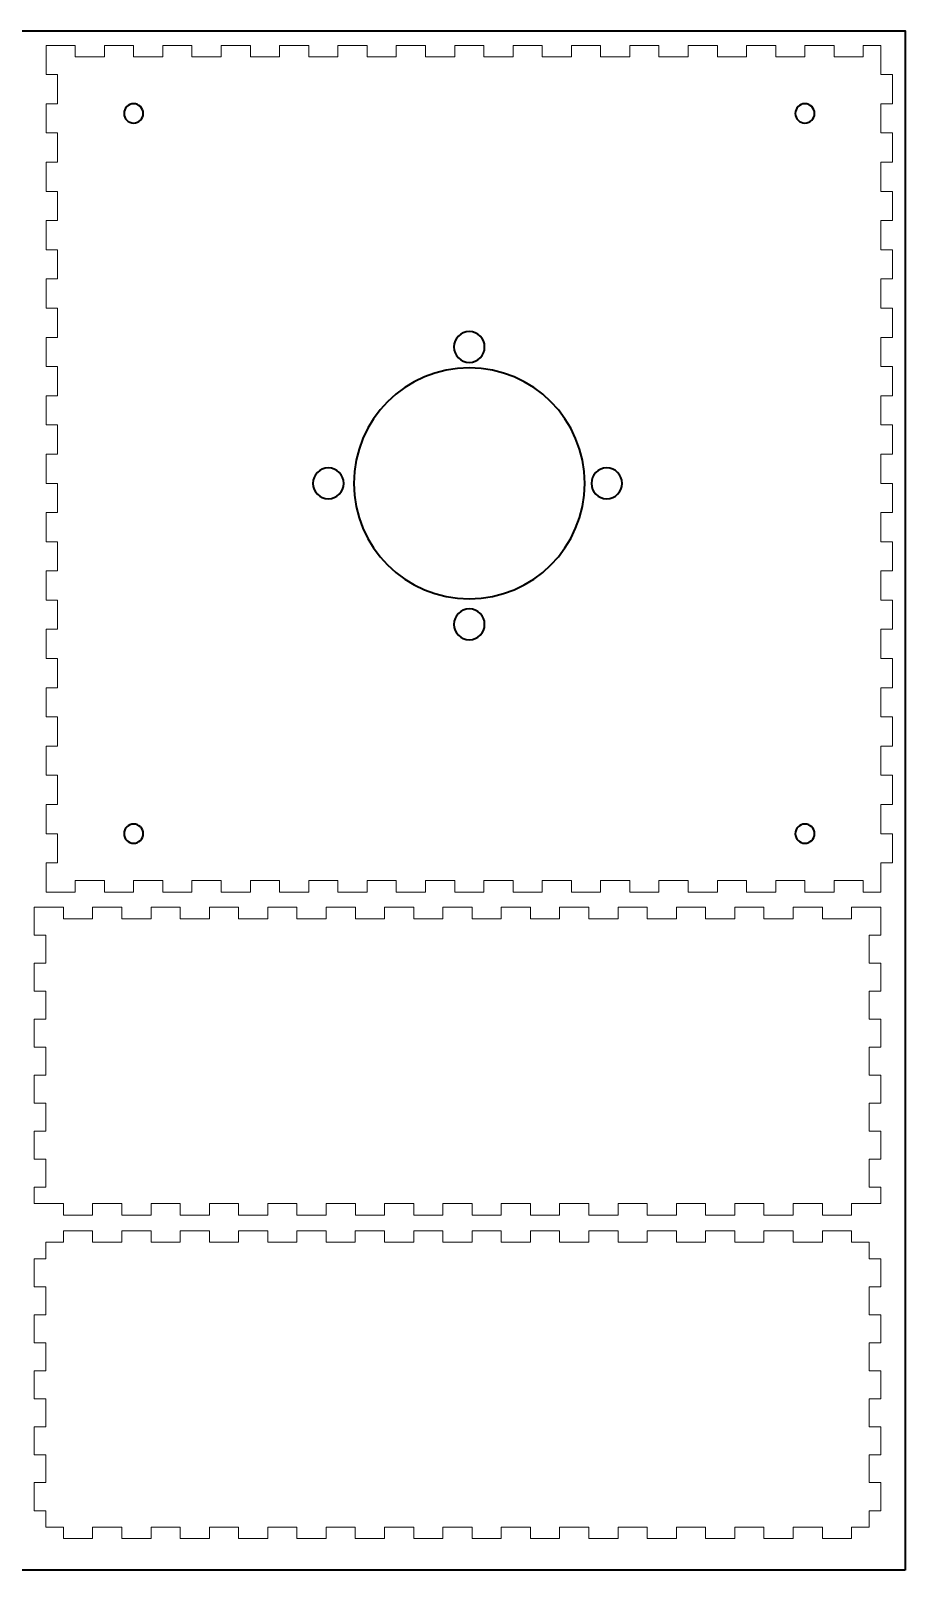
# Model space of a CAD drawing. Header units: inches. Extents: x 3 to 453, y -401 to -1.
# Drawn here: x 225.7 to 453, y -400.8 to -0.8 of the extents above; entities that cross this region are included whole.
import ezdxf

# ---------------------------------------------------------------- set-up
doc = ezdxf.new("R2010")
doc.units = ezdxf.units.IN
doc.header["$MEASUREMENT"] = 0
doc.layers.add('Layer 1', color=7, linetype='Continuous')

msp = doc.modelspace()

# ---------------------------------------------------------------- linework, layer by layer
at = {"layer": 'Layer 1', "color": 7, "lineweight": 35}
msp.add_lwpolyline([(452.97, -400.76), (2.97, -400.76), (2.97, -0.76), (452.97, -0.76), (452.97, -400.76)], dxfattribs=at)
at = {"layer": 'Layer 1', "lineweight": 0}
for points in [[(229.66, -4.55), (237.25, -4.55)], [(229.66, -12.14), (229.66, -4.55)], [(237.25, -4.55), (237.25, -7.56)], [(237.25, -7.56), (244.83, -7.56)], [(244.83, -4.55), (244.83, -7.56)], [(244.83, -4.55), (252.42, -4.55)], [(252.42, -4.55), (252.42, -7.56)], [(252.42, -7.56), (260, -7.56)], [(260, -4.55), (260, -7.56)], [(260, -4.55), (267.59, -4.55)], [(267.59, -4.55), (267.59, -7.56)], [(267.59, -7.56), (275.18, -7.56)], [(275.18, -4.55), (275.18, -7.56)], [(275.18, -4.55), (282.76, -4.55)], [(282.76, -4.55), (282.76, -7.56)], [(282.76, -7.56), (290.35, -7.56)], [(290.35, -4.55), (290.35, -7.56)], [(290.35, -4.55), (297.93, -4.55)], [(297.93, -4.55), (297.93, -7.56)], [(297.93, -7.56), (305.52, -7.56)], [(305.52, -4.55), (305.52, -7.56)], [(305.52, -4.55), (313.11, -4.55)], [(313.11, -4.55), (313.11, -7.56)], [(313.11, -7.56), (320.7, -7.56)], [(320.7, -4.55), (320.7, -7.56)], [(320.7, -4.55), (328.28, -4.55)], [(328.28, -4.55), (328.28, -7.56)], [(328.28, -7.56), (335.87, -7.56)], [(335.87, -4.55), (335.87, -7.56)], [(335.87, -4.55), (343.45, -4.55)], [(343.45, -4.55), (343.45, -7.56)], [(343.45, -7.56), (351.04, -7.56)], [(351.04, -4.55), (351.04, -7.56)], [(351.04, -4.55), (358.63, -4.55)], [(358.63, -4.55), (358.63, -7.56)], [(358.63, -7.56), (366.21, -7.56)], [(366.21, -4.55), (366.21, -7.56)], [(366.21, -4.55), (373.8, -4.55)], [(373.8, -4.55), (373.8, -7.56)], [(373.8, -7.56), (381.38, -7.56)], [(381.38, -4.55), (381.38, -7.56)], [(381.38, -4.55), (388.97, -4.55)], [(388.97, -4.55), (388.97, -7.56)], [(388.97, -7.56), (396.56, -7.56)], [(396.56, -4.55), (396.56, -7.56)], [(396.56, -4.55), (404.14, -4.55)], [(404.14, -4.55), (404.14, -7.56)], [(404.14, -7.56), (411.73, -7.56)], [(411.73, -4.55), (411.73, -7.56)], [(411.73, -4.55), (419.31, -4.55)], [(419.31, -4.55), (419.31, -7.56)], [(419.31, -7.56), (426.9, -7.56)], [(426.9, -4.55), (426.9, -7.56)], [(426.9, -4.55), (434.49, -4.55)], [(434.49, -4.55), (434.49, -7.56)], [(434.49, -7.56), (442.07, -7.56)], [(442.07, -4.55), (442.07, -7.56)], [(442.07, -4.55), (446.66, -4.55)], [(446.66, -12.14), (446.66, -4.55)], [(232.66, -12.14), (229.66, -12.14)], [(232.66, -19.73), (232.66, -12.14)], [(449.66, -12.14), (446.66, -12.14)], [(449.66, -19.73), (449.66, -12.14)], [(229.66, -27.31), (229.66, -19.73)], [(232.66, -19.73), (229.66, -19.73)], [(446.66, -27.31), (446.66, -19.73)], [(449.66, -19.73), (446.66, -19.73)], [(232.66, -27.31), (229.66, -27.31)], [(232.66, -34.9), (232.66, -27.31)], [(449.66, -27.31), (446.66, -27.31)], [(449.66, -34.9), (449.66, -27.31)], [(229.66, -42.49), (229.66, -34.9)], [(232.66, -34.9), (229.66, -34.9)], [(446.66, -42.49), (446.66, -34.9)], [(449.66, -34.9), (446.66, -34.9)], [(232.66, -42.49), (229.66, -42.49)], [(232.66, -50.07), (232.66, -42.49)], [(449.66, -42.49), (446.66, -42.49)], [(449.66, -50.07), (449.66, -42.49)], [(229.66, -57.66), (229.66, -50.07)], [(232.66, -50.07), (229.66, -50.07)], [(446.66, -57.66), (446.66, -50.07)], [(449.66, -50.07), (446.66, -50.07)], [(232.66, -57.66), (229.66, -57.66)], [(232.66, -65.25), (232.66, -57.66)], [(449.66, -57.66), (446.66, -57.66)], [(449.66, -65.25), (449.66, -57.66)], [(229.66, -72.83), (229.66, -65.25)], [(232.66, -65.25), (229.66, -65.25)], [(446.66, -72.83), (446.66, -65.25)], [(449.66, -65.25), (446.66, -65.25)], [(232.66, -72.83), (229.66, -72.83)], [(232.66, -80.42), (232.66, -72.83)], [(449.66, -72.83), (446.66, -72.83)], [(449.66, -80.42), (449.66, -72.83)], [(229.66, -88), (229.66, -80.42)], [(232.66, -80.42), (229.66, -80.42)], [(446.66, -88), (446.66, -80.42)], [(449.66, -80.42), (446.66, -80.42)], [(232.66, -88), (229.66, -88)], [(232.66, -95.59), (232.66, -88)], [(449.66, -88), (446.66, -88)], [(449.66, -95.59), (449.66, -88)], [(229.66, -103.18), (229.66, -95.59)], [(232.66, -95.59), (229.66, -95.59)], [(446.66, -103.18), (446.66, -95.59)], [(449.66, -95.59), (446.66, -95.59)], [(232.66, -103.18), (229.66, -103.18)], [(232.66, -110.76), (232.66, -103.18)], [(449.66, -103.18), (446.66, -103.18)], [(449.66, -110.76), (449.66, -103.18)], [(229.66, -118.35), (229.66, -110.76)], [(232.66, -110.76), (229.66, -110.76)], [(446.66, -118.35), (446.66, -110.76)], [(449.66, -110.76), (446.66, -110.76)], [(232.66, -118.35), (229.66, -118.35)], [(232.66, -125.93), (232.66, -118.35)], [(449.66, -118.35), (446.66, -118.35)], [(449.66, -125.93), (449.66, -118.35)], [(229.66, -133.52), (229.66, -125.93)], [(232.66, -125.93), (229.66, -125.93)], [(446.66, -133.52), (446.66, -125.93)], [(449.66, -125.93), (446.66, -125.93)], [(232.66, -133.52), (229.66, -133.52)], [(232.66, -141.11), (232.66, -133.52)], [(449.66, -133.52), (446.66, -133.52)], [(449.66, -141.11), (449.66, -133.52)], [(229.66, -148.69), (229.66, -141.11)], [(232.66, -141.11), (229.66, -141.11)], [(446.66, -148.69), (446.66, -141.11)], [(449.66, -141.11), (446.66, -141.11)], [(232.66, -148.69), (229.66, -148.69)], [(232.66, -156.28), (232.66, -148.69)], [(449.66, -148.69), (446.66, -148.69)], [(449.66, -156.28), (449.66, -148.69)], [(229.66, -163.87), (229.66, -156.28)], [(232.66, -156.28), (229.66, -156.28)], [(446.66, -163.87), (446.66, -156.28)], [(449.66, -156.28), (446.66, -156.28)], [(232.66, -163.87), (229.66, -163.87)], [(232.66, -171.45), (232.66, -163.87)], [(449.66, -163.87), (446.66, -163.87)], [(449.66, -171.45), (449.66, -163.87)], [(229.66, -179.04), (229.66, -171.45)], [(232.66, -171.45), (229.66, -171.45)], [(446.66, -179.04), (446.66, -171.45)], [(449.66, -171.45), (446.66, -171.45)], [(232.66, -179.04), (229.66, -179.04)], [(232.66, -186.62), (232.66, -179.04)], [(449.66, -179.04), (446.66, -179.04)], [(449.66, -186.62), (449.66, -179.04)], [(229.66, -194.21), (229.66, -186.62)], [(232.66, -186.62), (229.66, -186.62)], [(446.66, -194.21), (446.66, -186.62)], [(449.66, -186.62), (446.66, -186.62)], [(232.66, -194.21), (229.66, -194.21)], [(232.66, -201.8), (232.66, -194.21)], [(449.66, -194.21), (446.66, -194.21)], [(449.66, -201.8), (449.66, -194.21)], [(229.66, -209.38), (229.66, -201.8)], [(232.66, -201.8), (229.66, -201.8)], [(446.66, -209.38), (446.66, -201.8)], [(449.66, -201.8), (446.66, -201.8)], [(232.66, -209.38), (229.66, -209.38)], [(232.66, -216.97), (232.66, -209.38)], [(449.66, -209.38), (446.66, -209.38)], [(449.66, -216.97), (449.66, -209.38)], [(229.66, -224.55), (229.66, -216.97)], [(232.66, -216.97), (229.66, -216.97)], [(446.66, -224.55), (446.66, -216.97)], [(449.66, -216.97), (446.66, -216.97)], [(237.25, -221.56), (237.25, -224.55)], [(237.25, -221.56), (244.83, -221.56)], [(244.83, -221.56), (244.83, -224.55)], [(252.42, -221.56), (252.42, -224.55)], [(252.42, -221.56), (260, -221.56)], [(260, -221.56), (260, -224.55)], [(267.59, -221.56), (267.59, -224.55)], [(267.59, -221.56), (275.18, -221.56)], [(275.18, -221.56), (275.18, -224.55)], [(282.76, -221.56), (282.76, -224.55)], [(282.76, -221.56), (290.35, -221.56)], [(290.35, -221.56), (290.35, -224.55)], [(297.93, -221.56), (297.93, -224.55)], [(297.93, -221.56), (305.52, -221.56)], [(305.52, -221.56), (305.52, -224.55)], [(313.11, -221.56), (313.11, -224.55)], [(313.11, -221.56), (320.7, -221.56)], [(320.7, -221.56), (320.7, -224.55)], [(328.28, -221.56), (328.28, -224.55)], [(328.28, -221.56), (335.87, -221.56)], [(335.87, -221.56), (335.87, -224.55)], [(343.45, -221.56), (343.45, -224.55)], [(343.45, -221.56), (351.04, -221.56)], [(351.04, -221.56), (351.04, -224.55)], [(358.63, -221.56), (358.63, -224.55)], [(358.63, -221.56), (366.21, -221.56)], [(366.21, -221.56), (366.21, -224.55)], [(373.8, -221.56), (373.8, -224.55)], [(373.8, -221.56), (381.38, -221.56)], [(381.38, -221.56), (381.38, -224.55)], [(388.97, -221.56), (388.97, -224.55)], [(388.97, -221.56), (396.56, -221.56)], [(396.56, -221.56), (396.56, -224.55)], [(404.14, -221.56), (404.14, -224.55)], [(404.14, -221.56), (411.73, -221.56)], [(411.73, -221.56), (411.73, -224.55)], [(419.31, -221.56), (419.31, -224.55)], [(419.31, -221.56), (426.9, -221.56)], [(426.9, -221.56), (426.9, -224.55)], [(434.49, -221.56), (434.49, -224.55)], [(434.49, -221.56), (442.07, -221.56)], [(442.07, -221.56), (442.07, -224.55)], [(229.66, -224.55), (237.25, -224.55)], [(244.83, -224.55), (252.42, -224.55)], [(260, -224.55), (267.59, -224.55)], [(275.18, -224.55), (282.76, -224.55)], [(290.35, -224.55), (297.93, -224.55)], [(305.52, -224.55), (313.11, -224.55)], [(320.7, -224.55), (328.28, -224.55)], [(335.87, -224.55), (343.45, -224.55)], [(351.04, -224.55), (358.63, -224.55)], [(366.21, -224.55), (373.8, -224.55)], [(381.38, -224.55), (388.97, -224.55)], [(396.56, -224.55), (404.14, -224.55)], [(411.73, -224.55), (419.31, -224.55)], [(426.9, -224.55), (434.49, -224.55)], [(442.07, -224.55), (446.66, -224.55)], [(226.59, -228.51), (226.59, -235.78)], [(226.59, -228.51), (234.18, -228.51)], [(234.18, -231.5), (234.18, -228.51)], [(234.18, -231.5), (241.77, -231.5)], [(241.77, -231.5), (241.77, -228.51)], [(241.77, -228.51), (249.36, -228.51)], [(249.36, -231.5), (249.36, -228.51)], [(249.36, -231.5), (256.94, -231.5)], [(256.94, -231.5), (256.94, -228.51)], [(256.94, -228.51), (264.53, -228.51)], [(264.53, -231.5), (264.53, -228.51)], [(264.53, -231.5), (272.11, -231.5)], [(272.11, -231.5), (272.11, -228.51)], [(272.11, -228.51), (279.7, -228.51)], [(279.7, -231.5), (279.7, -228.51)], [(279.7, -231.5), (287.29, -231.5)], [(287.29, -231.5), (287.29, -228.51)], [(287.29, -228.51), (294.87, -228.51)], [(294.87, -231.5), (294.87, -228.51)], [(294.87, -231.5), (302.46, -231.5)], [(302.46, -231.5), (302.46, -228.51)], [(302.46, -228.51), (310.05, -228.51)], [(310.05, -231.5), (310.05, -228.51)], [(310.05, -231.5), (317.63, -231.5)], [(317.63, -231.5), (317.63, -228.51)], [(317.63, -228.51), (325.22, -228.51)], [(325.22, -231.5), (325.22, -228.51)], [(325.22, -231.5), (332.8, -231.5)], [(332.8, -231.5), (332.8, -228.51)], [(332.8, -228.51), (340.39, -228.51)], [(340.39, -231.5), (340.39, -228.51)], [(340.39, -231.5), (347.98, -231.5)], [(347.98, -231.5), (347.98, -228.51)], [(347.98, -228.51), (355.56, -228.51)], [(355.56, -231.5), (355.56, -228.51)], [(355.56, -231.5), (363.15, -231.5)], [(363.15, -231.5), (363.15, -228.51)], [(363.15, -228.51), (370.74, -228.51)], [(370.74, -231.5), (370.74, -228.51)], [(370.74, -231.5), (378.32, -231.5)], [(378.32, -231.5), (378.32, -228.51)], [(378.32, -228.51), (385.91, -228.51)], [(385.91, -231.5), (385.91, -228.51)], [(385.91, -231.5), (393.49, -231.5)], [(393.49, -231.5), (393.49, -228.51)], [(393.49, -228.51), (401.08, -228.51)], [(401.08, -231.5), (401.08, -228.51)], [(401.08, -231.5), (408.67, -231.5)], [(408.67, -231.5), (408.67, -228.51)], [(408.67, -228.51), (416.25, -228.51)], [(416.25, -231.5), (416.25, -228.51)], [(416.25, -231.5), (423.84, -231.5)], [(423.84, -231.5), (423.84, -228.51)], [(423.84, -228.51), (431.43, -228.51)], [(431.43, -231.5), (431.43, -228.51)], [(431.43, -231.5), (439.01, -231.5)], [(439.01, -231.5), (439.01, -228.51)], [(439.01, -228.51), (446.6, -228.51)], [(446.6, -228.51), (446.6, -235.78)], [(229.6, -235.78), (226.59, -235.78)], [(229.6, -235.78), (229.6, -243.05)], [(446.6, -235.78), (443.6, -235.78)], [(443.6, -235.78), (443.6, -243.05)], [(229.6, -243.05), (226.59, -243.05)], [(226.59, -243.05), (226.59, -250.32)], [(446.6, -243.05), (443.6, -243.05)], [(446.6, -243.05), (446.6, -250.32)], [(229.6, -250.32), (226.59, -250.32)], [(229.6, -250.32), (229.6, -257.6)], [(446.6, -250.32), (443.6, -250.32)], [(443.6, -250.32), (443.6, -257.6)], [(229.6, -257.6), (226.59, -257.6)], [(226.59, -257.6), (226.59, -264.87)], [(446.6, -257.6), (443.6, -257.6)], [(446.6, -257.6), (446.6, -264.87)], [(229.6, -264.87), (226.59, -264.87)], [(229.6, -264.87), (229.6, -272.14)], [(446.6, -264.87), (443.6, -264.87)], [(443.6, -264.87), (443.6, -272.14)], [(229.6, -272.14), (226.59, -272.14)], [(226.59, -272.14), (226.59, -279.42)], [(446.6, -272.14), (443.6, -272.14)], [(446.6, -272.14), (446.6, -279.42)], [(229.6, -279.42), (226.59, -279.42)], [(229.6, -279.42), (229.6, -286.69)], [(446.6, -279.42), (443.6, -279.42)], [(443.6, -279.42), (443.6, -286.69)], [(229.6, -286.69), (226.59, -286.69)], [(226.59, -286.69), (226.59, -293.96)], [(446.6, -286.69), (443.6, -286.69)], [(446.6, -286.69), (446.6, -293.96)], [(229.6, -293.96), (226.59, -293.96)], [(229.6, -293.96), (229.6, -301.23)], [(446.6, -293.96), (443.6, -293.96)], [(443.6, -293.96), (443.6, -301.23)], [(229.6, -301.23), (226.59, -301.23)], [(226.59, -301.23), (226.59, -305.5)], [(446.6, -301.23), (443.6, -301.23)], [(446.6, -301.23), (446.6, -305.5)], [(226.59, -305.5), (234.18, -305.5)], [(234.18, -308.51), (234.18, -305.5)], [(241.77, -308.51), (241.77, -305.5)], [(241.77, -305.5), (249.36, -305.5)], [(249.36, -308.51), (249.36, -305.5)], [(256.94, -308.51), (256.94, -305.5)], [(256.94, -305.5), (264.53, -305.5)], [(264.53, -308.51), (264.53, -305.5)], [(272.11, -308.51), (272.11, -305.5)], [(272.11, -305.5), (279.7, -305.5)], [(279.7, -308.51), (279.7, -305.5)], [(287.29, -308.51), (287.29, -305.5)], [(287.29, -305.5), (294.87, -305.5)], [(294.87, -308.51), (294.87, -305.5)], [(302.46, -308.51), (302.46, -305.5)], [(302.46, -305.5), (310.05, -305.5)], [(310.05, -308.51), (310.05, -305.5)], [(317.63, -308.51), (317.63, -305.5)], [(317.63, -305.5), (325.22, -305.5)], [(325.22, -308.51), (325.22, -305.5)], [(332.8, -308.51), (332.8, -305.5)], [(332.8, -305.5), (340.39, -305.5)], [(340.39, -308.51), (340.39, -305.5)], [(347.98, -308.51), (347.98, -305.5)], [(347.98, -305.5), (355.56, -305.5)], [(355.56, -308.51), (355.56, -305.5)], [(363.15, -308.51), (363.15, -305.5)], [(363.15, -305.5), (370.74, -305.5)], [(370.74, -308.51), (370.74, -305.5)], [(378.32, -308.51), (378.32, -305.5)], [(378.32, -305.5), (385.91, -305.5)], [(385.91, -308.51), (385.91, -305.5)], [(393.49, -308.51), (393.49, -305.5)], [(393.49, -305.5), (401.08, -305.5)], [(401.08, -308.51), (401.08, -305.5)], [(408.67, -308.51), (408.67, -305.5)], [(408.67, -305.5), (416.25, -305.5)], [(416.25, -308.51), (416.25, -305.5)], [(423.84, -308.51), (423.84, -305.5)], [(423.84, -305.5), (431.43, -305.5)], [(431.43, -308.51), (431.43, -305.5)], [(439.01, -308.51), (439.01, -305.5)], [(439.01, -305.5), (446.6, -305.5)], [(234.18, -308.51), (241.77, -308.51)], [(249.36, -308.51), (256.94, -308.51)], [(264.53, -308.51), (272.11, -308.51)], [(279.7, -308.51), (287.29, -308.51)], [(294.87, -308.51), (302.46, -308.51)], [(310.05, -308.51), (317.63, -308.51)], [(325.22, -308.51), (332.8, -308.51)], [(340.39, -308.51), (347.98, -308.51)], [(355.56, -308.51), (363.15, -308.51)], [(370.74, -308.51), (378.32, -308.51)], [(385.91, -308.51), (393.49, -308.51)], [(401.08, -308.51), (408.67, -308.51)], [(416.25, -308.51), (423.84, -308.51)], [(431.43, -308.51), (439.01, -308.51)], [(229.6, -315.56), (234.18, -315.56)], [(229.6, -319.83), (229.6, -315.56)], [(234.18, -312.56), (234.18, -315.56)], [(234.18, -312.56), (241.77, -312.56)], [(241.77, -312.56), (241.77, -315.56)], [(241.77, -315.56), (249.36, -315.56)], [(249.36, -312.56), (249.36, -315.56)], [(249.36, -312.56), (256.94, -312.56)], [(256.94, -312.56), (256.94, -315.56)], [(256.94, -315.56), (264.53, -315.56)], [(264.53, -312.56), (264.53, -315.56)], [(264.53, -312.56), (272.11, -312.56)], [(272.11, -312.56), (272.11, -315.56)], [(272.11, -315.56), (279.7, -315.56)], [(279.7, -312.56), (279.7, -315.56)], [(279.7, -312.56), (287.29, -312.56)], [(287.29, -312.56), (287.29, -315.56)], [(287.29, -315.56), (294.87, -315.56)], [(294.87, -312.56), (294.87, -315.56)], [(294.87, -312.56), (302.46, -312.56)], [(302.46, -312.56), (302.46, -315.56)], [(302.46, -315.56), (310.04, -315.56)], [(310.04, -312.56), (310.04, -315.56)], [(310.04, -312.56), (317.63, -312.56)], [(317.63, -312.56), (317.63, -315.56)], [(317.63, -315.56), (325.22, -315.56)], [(325.22, -312.56), (325.22, -315.56)], [(325.22, -312.56), (332.8, -312.56)], [(332.8, -312.56), (332.8, -315.56)], [(332.8, -315.56), (340.39, -315.56)], [(340.39, -312.56), (340.39, -315.56)], [(340.39, -312.56), (347.98, -312.56)], [(347.98, -312.56), (347.98, -315.56)], [(347.98, -315.56), (355.56, -315.56)], [(355.56, -312.56), (355.56, -315.56)], [(355.56, -312.56), (363.15, -312.56)], [(363.15, -312.56), (363.15, -315.56)], [(363.15, -315.56), (370.73, -315.56)], [(370.73, -312.56), (370.73, -315.56)], [(370.73, -312.56), (378.32, -312.56)], [(378.32, -312.56), (378.32, -315.56)], [(378.32, -315.56), (385.91, -315.56)], [(385.91, -312.56), (385.91, -315.56)], [(385.91, -312.56), (393.49, -312.56)], [(393.49, -312.56), (393.49, -315.56)], [(393.49, -315.56), (401.08, -315.56)], [(401.08, -312.56), (401.08, -315.56)], [(401.08, -312.56), (408.67, -312.56)], [(408.67, -312.56), (408.67, -315.56)], [(408.67, -315.56), (416.25, -315.56)], [(416.25, -312.56), (416.25, -315.56)], [(416.25, -312.56), (423.84, -312.56)], [(423.84, -312.56), (423.84, -315.56)], [(423.84, -315.56), (431.43, -315.56)], [(431.43, -312.56), (431.43, -315.56)], [(431.43, -312.56), (439.01, -312.56)], [(439.01, -312.56), (439.01, -315.56)], [(439.01, -315.56), (443.6, -315.56)], [(443.6, -319.83), (443.6, -315.56)], [(226.6, -327.1), (226.6, -319.83)], [(229.6, -319.83), (226.6, -319.83)], [(446.6, -319.83), (443.6, -319.83)], [(446.6, -327.1), (446.6, -319.83)], [(229.6, -327.1), (226.6, -327.1)], [(229.6, -334.38), (229.6, -327.1)], [(443.6, -334.38), (443.6, -327.1)], [(446.6, -327.1), (443.6, -327.1)], [(226.6, -341.65), (226.6, -334.38)], [(229.6, -334.38), (226.6, -334.38)], [(446.6, -334.38), (443.6, -334.38)], [(446.6, -341.65), (446.6, -334.38)], [(229.6, -341.65), (226.6, -341.65)], [(229.6, -348.92), (229.6, -341.65)], [(443.6, -348.92), (443.6, -341.65)], [(446.6, -341.65), (443.6, -341.65)], [(226.6, -356.19), (226.6, -348.92)], [(229.6, -348.92), (226.6, -348.92)], [(446.6, -348.92), (443.6, -348.92)], [(446.6, -356.19), (446.6, -348.92)], [(229.6, -356.19), (226.6, -356.19)], [(229.6, -363.47), (229.6, -356.19)], [(443.6, -363.47), (443.6, -356.19)], [(446.6, -356.19), (443.6, -356.19)], [(226.6, -370.74), (226.6, -363.47)], [(229.6, -363.47), (226.6, -363.47)], [(446.6, -363.47), (443.6, -363.47)], [(446.6, -370.74), (446.6, -363.47)], [(229.6, -370.74), (226.6, -370.74)], [(229.6, -378.01), (229.6, -370.74)], [(443.6, -378.01), (443.6, -370.74)], [(446.6, -370.74), (443.6, -370.74)], [(226.6, -385.29), (226.6, -378.01)], [(229.6, -378.01), (226.6, -378.01)], [(446.6, -378.01), (443.6, -378.01)], [(446.6, -385.29), (446.6, -378.01)], [(229.6, -385.29), (226.6, -385.29)], [(229.6, -389.56), (229.6, -385.29)], [(443.6, -389.56), (443.6, -385.29)], [(446.6, -385.29), (443.6, -385.29)], [(229.6, -389.56), (234.18, -389.56)], [(234.18, -389.56), (234.18, -392.56)], [(241.77, -389.56), (241.77, -392.56)], [(241.77, -389.56), (249.36, -389.56)], [(249.36, -389.56), (249.36, -392.56)], [(256.94, -389.56), (256.94, -392.56)], [(256.94, -389.56), (264.53, -389.56)], [(264.53, -389.56), (264.53, -392.56)], [(272.11, -389.56), (272.11, -392.56)], [(272.11, -389.56), (279.7, -389.56)], [(279.7, -389.56), (279.7, -392.56)], [(287.29, -389.56), (287.29, -392.56)], [(287.29, -389.56), (294.87, -389.56)], [(294.87, -389.56), (294.87, -392.56)], [(302.46, -389.56), (302.46, -392.56)], [(302.46, -389.56), (310.04, -389.56)], [(310.04, -389.56), (310.04, -392.56)], [(317.63, -389.56), (317.63, -392.56)], [(317.63, -389.56), (325.22, -389.56)], [(325.22, -389.56), (325.22, -392.56)], [(332.8, -389.56), (332.8, -392.56)], [(332.8, -389.56), (340.39, -389.56)], [(340.39, -389.56), (340.39, -392.56)], [(347.98, -389.56), (347.98, -392.56)], [(347.98, -389.56), (355.56, -389.56)], [(355.56, -389.56), (355.56, -392.56)], [(363.15, -389.56), (363.15, -392.56)], [(363.15, -389.56), (370.73, -389.56)], [(370.73, -389.56), (370.73, -392.56)], [(378.32, -389.56), (378.32, -392.56)], [(378.32, -389.56), (385.91, -389.56)], [(385.91, -389.56), (385.91, -392.56)], [(393.49, -389.56), (393.49, -392.56)], [(393.49, -389.56), (401.08, -389.56)], [(401.08, -389.56), (401.08, -392.56)], [(408.67, -389.56), (408.67, -392.56)], [(408.67, -389.56), (416.25, -389.56)], [(416.25, -389.56), (416.25, -392.56)], [(423.84, -389.56), (423.84, -392.56)], [(423.84, -389.56), (431.43, -389.56)], [(431.43, -389.56), (431.43, -392.56)], [(439.01, -389.56), (439.01, -392.56)], [(439.01, -389.56), (443.6, -389.56)], [(234.18, -392.56), (241.77, -392.56)], [(249.36, -392.56), (256.94, -392.56)], [(264.53, -392.56), (272.11, -392.56)], [(279.7, -392.56), (287.29, -392.56)], [(294.87, -392.56), (302.46, -392.56)], [(310.04, -392.56), (317.63, -392.56)], [(325.22, -392.56), (332.8, -392.56)], [(340.39, -392.56), (347.98, -392.56)], [(355.56, -392.56), (363.15, -392.56)], [(370.73, -392.56), (378.32, -392.56)], [(385.91, -392.56), (393.49, -392.56)], [(401.08, -392.56), (408.67, -392.56)], [(416.25, -392.56), (423.84, -392.56)], [(431.43, -392.56), (439.01, -392.56)]]:
    msp.add_lwpolyline(points, dxfattribs=at)
at = {"layer": 'Layer 1', "color": 7, "lineweight": 35}
for points in [[(254.92, -22.23), (254.92, -23.61), (253.8, -24.73), (252.42, -24.73), (251.04, -24.73), (249.92, -23.61), (249.92, -22.23), (249.92, -20.85), (251.04, -19.73), (252.42, -19.73), (253.8, -19.73), (254.92, -20.85), (254.92, -22.23)], [(429.4, -22.23), (429.4, -23.61), (428.28, -24.73), (426.9, -24.73), (425.52, -24.73), (424.4, -23.61), (424.4, -22.23), (424.4, -20.85), (425.52, -19.73), (426.9, -19.73), (428.28, -19.73), (429.4, -20.85), (429.4, -22.23)], [(343.66, -82.92), (343.66, -85.12), (341.87, -86.92), (339.66, -86.92), (337.45, -86.92), (335.66, -85.12), (335.66, -82.92), (335.66, -80.71), (337.45, -78.92), (339.66, -78.92), (341.87, -78.92), (343.66, -80.71), (343.66, -82.92)], [(369.66, -118.35), (369.66, -134.92), (356.23, -148.35), (339.66, -148.35), (323.09, -148.35), (309.66, -134.92), (309.66, -118.35), (309.66, -101.78), (323.09, -88.35), (339.66, -88.35), (356.23, -88.35), (369.66, -101.78), (369.66, -118.35)], [(307.02, -118.35), (307.02, -120.56), (305.23, -122.35), (303.02, -122.35), (300.81, -122.35), (299.02, -120.56), (299.02, -118.35), (299.02, -116.14), (300.81, -114.35), (303.02, -114.35), (305.23, -114.35), (307.02, -116.14), (307.02, -118.35)], [(379.39, -118.35), (379.39, -120.56), (377.6, -122.35), (375.39, -122.35), (373.18, -122.35), (371.39, -120.56), (371.39, -118.35), (371.39, -116.14), (373.18, -114.35), (375.39, -114.35), (377.6, -114.35), (379.39, -116.14), (379.39, -118.35)], [(343.66, -154.99), (343.66, -157.2), (341.87, -158.99), (339.66, -158.99), (337.45, -158.99), (335.66, -157.2), (335.66, -154.99), (335.66, -152.78), (337.45, -150.99), (339.66, -150.99), (341.87, -150.99), (343.66, -152.78), (343.66, -154.99)], [(254.92, -209.38), (254.92, -210.77), (253.8, -211.88), (252.42, -211.88), (251.04, -211.88), (249.92, -210.77), (249.92, -209.38), (249.92, -208), (251.04, -206.88), (252.42, -206.88), (253.8, -206.88), (254.92, -208), (254.92, -209.38)], [(429.4, -209.38), (429.4, -210.77), (428.28, -211.88), (426.9, -211.88), (425.52, -211.88), (424.4, -210.77), (424.4, -209.38), (424.4, -208), (425.52, -206.88), (426.9, -206.88), (428.28, -206.88), (429.4, -208), (429.4, -209.38)]]:
    msp.add_open_spline(points, degree=3, knots=[0, 0, 0, 0, 1, 1, 1, 2, 2, 2, 3, 3, 3, 4, 4, 4, 4], dxfattribs=at)

doc.saveas('drawing.dxf')
